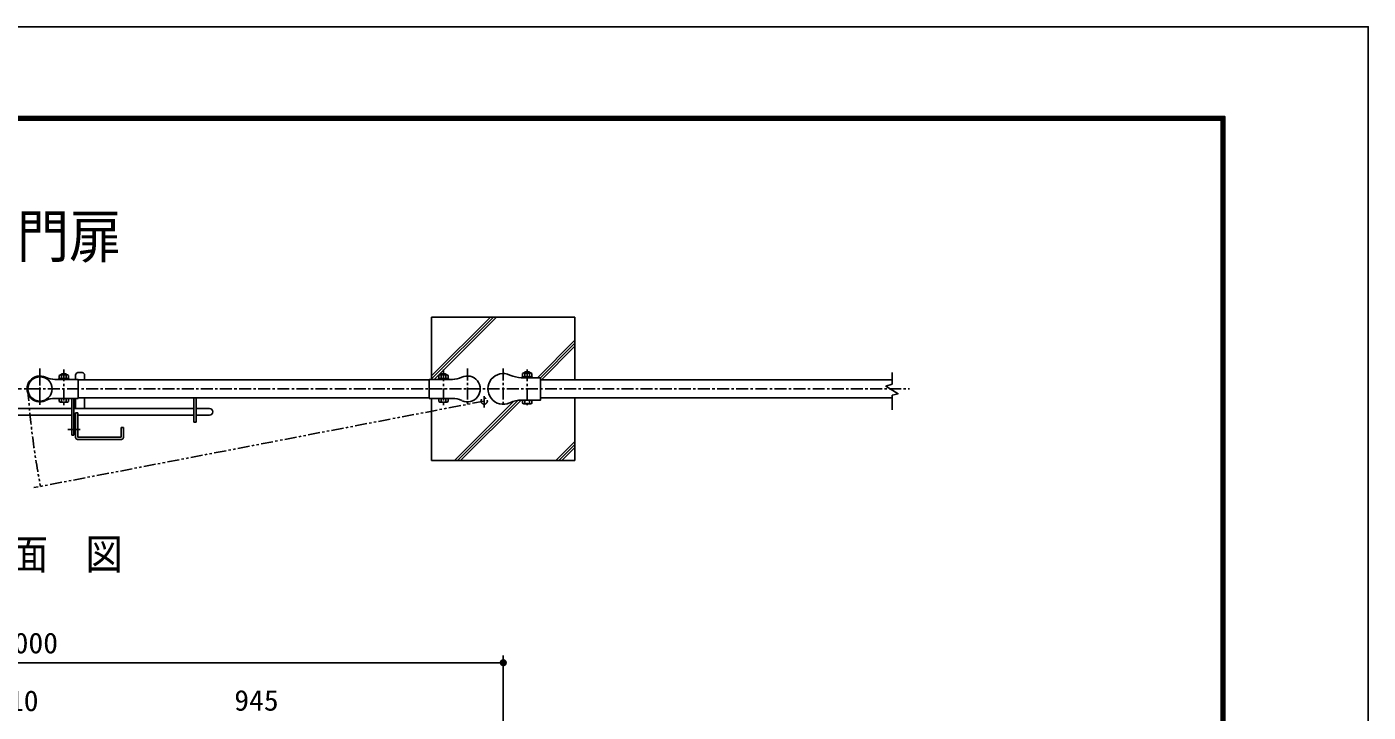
# Model space of a CAD drawing. Units: millimetres, scale not verified. Extents: x -4455 to 4455, y -3150 to 3150.
# Drawn here: x 1649 to 4455, y 1716 to 3150 of the extents above; entities that cross this region are included whole.
import ezdxf
from ezdxf.enums import TextEntityAlignment as Align

# ---------------------------------------------------------------- set-up
doc = ezdxf.new("R2010")
doc.units = ezdxf.units.MM
doc.header["$LTSCALE"] = 20
doc.header["$PDMODE"] = 32
doc.header["$PDSIZE"] = 10
doc.linetypes.add('USER1', pattern=[2, 1.25, -0.25, 0.25, -0.25])
doc.linetypes.add('USER6', pattern=[2.5, 1.25, -0.25, 0.25, -0.25, 0.25, -0.25])
for name, color, linetype, lineweight in [('0-0_BUHIN', 7, 'Continuous', 25), ('0-1_BOLT', 7, 'Continuous', 25), ('0-2_KOUZOU', 7, 'Continuous', 25), ('0-3_SUNPOU', 1, 'Continuous', 25), ('0-4_HATCH', 4, 'Continuous', 25), ('0-6_KISO', 7, 'Continuous', 25), ('0-9_1', 7, 'Continuous', 25), ('0-D_WAKU', 7, 'Continuous', 25)]:
    doc.layers.add(name, color=color, linetype=linetype, lineweight=lineweight)
doc.layers.add('0-7_DEFPOINTS', color=7, linetype='Continuous')
doc.styles.add('ＭＳ ゴシック', font='')
doc.styles.get('ＭＳ ゴシック').set_extended_font_data('MS Gothic')

# ---------------------------------------------------------------- blocks, each defined once
blk = doc.blocks.new('M1')
at = {"layer": '0-3_SUNPOU'}
blk.add_line((-5, 0), (-38.58, 0), dxfattribs=at)
for points in [[(0, 0), (-5, 0), (-4.96, 0.63)], [(0, 0), (-4.96, -0.63), (-5, 0)], [(0, 0), (-4.96, 0.63), (-4.84, 1.24)], [(0, 0), (-4.84, -1.24), (-4.96, -0.63)], [(0, 0), (-4.84, 1.24), (-4.65, 1.84)], [(0, 0), (-4.65, -1.84), (-4.84, -1.24)], [(0, 0), (-4.65, 1.84), (-4.38, 2.41)], [(0, 0), (-4.38, -2.41), (-4.65, -1.84)], [(0, 0), (-4.38, 2.41), (-4.05, 2.94)], [(0, 0), (-4.05, -2.94), (-4.38, -2.41)], [(0, 0), (-4.05, 2.94), (-3.64, 3.42)], [(0, 0), (-3.64, -3.42), (-4.05, -2.94)], [(0, 0), (-3.64, 3.42), (-3.19, 3.85)], [(0, 0), (-3.19, -3.85), (-3.64, -3.42)], [(0, 0), (-3.19, 3.85), (-2.68, 4.22)], [(0, 0), (-2.68, -4.22), (-3.19, -3.85)], [(0, 0), (-2.68, 4.22), (-2.13, 4.52)], [(0, 0), (-2.13, -4.52), (-2.68, -4.22)], [(0, 0), (-2.13, 4.52), (-1.55, 4.76)], [(0, 0), (-1.55, -4.76), (-2.13, -4.52)], [(0, 0), (-1.55, 4.76), (-0.94, 4.91)], [(0, 0), (-0.94, -4.91), (-1.55, -4.76)], [(0, 0), (-0.94, 4.91), (-0.31, 4.99)], [(0, 0), (-0.31, -4.99), (-0.94, -4.91)], [(0, 0), (-0.31, 4.99), (0.31, 4.99)], [(0, 0), (0.31, -4.99), (-0.31, -4.99)], [(0, 0), (0.31, 4.99), (0.94, 4.91)], [(0, 0), (0.94, 4.91), (1.55, 4.76)], [(0, 0), (1.55, 4.76), (2.13, 4.52)], [(0, 0), (2.13, 4.52), (2.68, 4.22)], [(0, 0), (2.68, 4.22), (3.19, 3.85)], [(0, 0), (3.19, 3.85), (3.64, 3.42)], [(0, 0), (3.64, 3.42), (4.05, 2.94)], [(0, 0), (4.05, 2.94), (4.38, 2.41)], [(0, 0), (4.38, 2.41), (4.65, 1.84)], [(0, 0), (4.65, 1.84), (4.84, 1.24)], [(0, 0), (4.84, 1.24), (4.96, 0.63)], [(0, 0), (4.96, 0.63), (5, 0)], [(0, 0), (0.94, -4.91), (0.31, -4.99)], [(0, 0), (1.55, -4.76), (0.94, -4.91)], [(0, 0), (2.13, -4.52), (1.55, -4.76)], [(0, 0), (2.68, -4.22), (2.13, -4.52)], [(0, 0), (3.19, -3.85), (2.68, -4.22)], [(0, 0), (3.64, -3.42), (3.19, -3.85)], [(0, 0), (4.05, -2.94), (3.64, -3.42)], [(0, 0), (4.38, -2.41), (4.05, -2.94)], [(0, 0), (4.65, -1.84), (4.38, -2.41)], [(0, 0), (4.84, -1.24), (4.65, -1.84)], [(0, 0), (4.96, -0.63), (4.84, -1.24)], [(0, 0), (5, 0), (4.96, -0.63)]]:
    blk.add_solid(points, dxfattribs=at)

msp = doc.modelspace()

# ---------------------------------------------------------------- linework, layer by layer
at = {"layer": '0-0_BUHIN', "color": 1, "linetype": 'USER1'}
for p, q in [((1726.29, 2433.29), (1726.29, 2356.65)), ((2520.49, 2433.29), (2520.49, 2356.65)), ((2695.64, 2433.29), (2695.64, 2356.65)), ((-187.07, 2392.38), (3495.72, 2392.38))]:
    msp.add_line(p, q, dxfattribs=at)
at = {"layer": '0-0_BUHIN'}
for p, q in [((2723.64, 2415.9), (2683.06, 2415.9)), ((1756.29, 2412.13), (1707.71, 2412.13)), ((1756.29, 2412.13), (1756.29, 2372.63)), ((2490.49, 2412.13), (2490.49, 2372.63)), ((2490.49, 2412.13), (2539.07, 2412.13)), ((1756.29, 2372.63), (1707.71, 2372.63)), ((2490.49, 2372.63), (2539.07, 2372.63))]:
    msp.add_line(p, q, dxfattribs=at)
at = {"layer": '0-0_BUHIN', "color": 1, "linetype": 'USER6'}
for p, q in [((2605.69, 2366.95), (1663.44, 2185.74)), ((2605.69, 2377.16), (2605.69, 2353.6))]:
    msp.add_line(p, q, dxfattribs=at)
at = {"layer": '0-0_BUHIN'}
msp.add_lwpolyline([(2723.64, 2415.9), (2723.64, 2368.86), (2683.06, 2368.86)], dxfattribs=at)
at = {"layer": '0-0_BUHIN', "color": 1, "linetype": 'USER6'}
msp.add_circle((2605.69, 2367.02), 6.63, dxfattribs=at)
at = {"layer": '0-0_BUHIN'}
for centre, radius, start, end in [((1676.29, 2392.38), 27, 64.66832, 294.24963), ((1708.55, 2460.53), 48.4, 244.66832, 270), ((2538.23, 2460.53), 48.4, 270, 295.33168), ((2570.49, 2392.38), 27, 245.75037, 115.33168), ((2645.64, 2392.38), 32.16, 64.66832, 294.24963), ((2684.06, 2473.54), 57.64, 244.66832, 270), ((1708.55, 2324.23), 48.4, 90, 115.33168), ((2538.23, 2324.23), 48.4, 64.66832, 90), ((2684.06, 2311.22), 57.64, 90, 115.33168)]:
    msp.add_arc(centre, radius, start, end, dxfattribs=at)
at = {"layer": '0-0_BUHIN', "color": 1, "linetype": 'USER6'}
msp.add_arc((3402.44, 2516.93), 1755.97, 184.06727, 190.7872, dxfattribs=at)
at = {"layer": '0-1_BOLT'}
for p, q in [((1715.79, 2414.13), (1715.79, 2412.13)), ((1736.79, 2414.13), (1715.79, 2414.13)), ((1718.94, 2422.13), (1716.49, 2420.71)), ((1716.49, 2420.71), (1716.49, 2414.13)), ((1733.64, 2422.13), (1718.94, 2422.13)), ((1721.29, 2420.71), (1721.29, 2414.13)), ((1731.29, 2420.71), (1731.29, 2414.13)), ((1733.64, 2422.13), (1736.09, 2420.71)), ((1733.64, 2422.13), (1736.09, 2420.71)), ((1736.09, 2420.71), (1736.09, 2414.13)), ((1736.79, 2414.13), (1736.79, 2412.13)), ((2509.99, 2414.13), (2530.99, 2414.13)), ((2513.14, 2422.13), (2510.69, 2420.71)), ((2513.14, 2422.13), (2527.84, 2422.13)), ((2515.49, 2420.71), (2515.49, 2414.13)), ((2525.49, 2420.71), (2525.49, 2414.13)), ((2527.84, 2422.13), (2530.29, 2420.71)), ((2530.99, 2414.13), (2530.99, 2412.13)), ((2685.14, 2417.9), (2685.14, 2415.9)), ((2706.14, 2417.9), (2685.14, 2417.9)), ((2706.14, 2415.9), (2685.14, 2415.9)), ((2688.29, 2425.9), (2685.84, 2424.49)), ((2685.84, 2424.49), (2685.84, 2417.9)), ((2702.99, 2425.9), (2688.29, 2425.9)), ((2690.64, 2424.49), (2690.64, 2417.9)), ((2700.64, 2424.49), (2700.64, 2417.9)), ((2702.99, 2425.9), (2705.44, 2424.49)), ((2702.99, 2425.9), (2705.44, 2424.49)), ((2705.44, 2424.49), (2705.44, 2417.9)), ((2706.14, 2417.9), (2706.14, 2415.9)), ((1736.79, 2412.13), (1715.79, 2412.13)), ((1721.29, 2372.63), (1721.29, 2372.13)), ((1721.29, 2372.63), (1721.29, 2372.13)), ((1721.29, 2366.04), (1721.29, 2372.63)), ((1731.29, 2372.63), (1731.29, 2372.13)), ((1731.29, 2372.63), (1731.29, 2372.13)), ((1731.29, 2366.04), (1731.29, 2372.63)), ((2510.69, 2366.04), (2510.69, 2372.63)), ((2513.14, 2364.63), (2510.69, 2366.04)), ((2513.14, 2364.63), (2527.84, 2364.63)), ((2515.49, 2366.04), (2515.49, 2372.63)), ((2515.49, 2372.63), (2515.49, 2372.13)), ((2515.49, 2372.63), (2515.49, 2372.13)), ((2525.49, 2366.04), (2525.49, 2372.63)), ((2525.49, 2372.63), (2525.49, 2372.13)), ((2525.49, 2372.63), (2525.49, 2372.13)), ((2527.84, 2364.63), (2530.29, 2366.04)), ((2530.29, 2366.04), (2530.29, 2372.63)), ((2690.64, 2368.86), (2690.64, 2368.36)), ((2690.64, 2368.86), (2690.64, 2368.36)), ((2690.64, 2362.27), (2690.64, 2368.86)), ((2700.64, 2368.86), (2700.64, 2368.36)), ((2700.64, 2368.86), (2700.64, 2368.36)), ((2700.64, 2362.27), (2700.64, 2368.86))]:
    msp.add_line(p, q, dxfattribs=at)
for points in [[(1733.64, 2422.13), (1718.94, 2422.13), (1716.49, 2420.71)], [(2509.99, 2414.13), (2509.99, 2412.13), (2530.99, 2412.13)], [(2513.14, 2422.13), (2510.69, 2420.71), (2510.69, 2414.13)], [(2513.14, 2422.13), (2527.84, 2422.13), (2530.29, 2420.71), (2530.29, 2414.13)], [(2702.99, 2425.9), (2688.29, 2425.9), (2685.84, 2424.49)], [(1733.64, 2364.63), (1718.94, 2364.63), (1716.49, 2366.04), (1716.49, 2372.63)], [(1733.64, 2364.63), (1736.09, 2366.04), (1736.09, 2372.63)], [(2702.99, 2360.86), (2688.29, 2360.86), (2685.84, 2362.27), (2685.84, 2368.86)], [(2702.99, 2360.86), (2705.44, 2362.27), (2705.44, 2368.86)]]:
    msp.add_lwpolyline(points, dxfattribs=at)
for centre, radius, start, end in [((1719.07, 2419.68), 2.45, 24.94299, 92.968), ((1719.07, 2419.68), 2.45, 24.94299, 92.968), ((1726.29, 2414.85), 10, 46.67952, 133.32048), ((1726.29, 2412.58), 9.54, 58.40741, 121.59259), ((1726.29, 2412.58), 9.54, 58.40741, 121.59259), ((1733.52, 2419.68), 2.45, 87.032, 155.05701), ((1733.52, 2419.68), 2.45, 87.032, 155.05701), ((2513.27, 2419.68), 2.45, 24.94299, 92.968), ((2513.27, 2419.68), 2.45, 24.94299, 92.968), ((2520.49, 2414.85), 10, 46.67952, 133.32048), ((2520.49, 2412.58), 9.54, 58.40741, 121.59259), ((2520.49, 2412.58), 9.54, 58.40741, 121.59259), ((2527.72, 2419.68), 2.45, 87.032, 155.05701), ((2527.72, 2419.68), 2.45, 87.032, 155.05701), ((2688.42, 2423.45), 2.45, 24.94299, 92.968), ((2688.42, 2423.45), 2.45, 24.94299, 92.968), ((2695.64, 2418.62), 10, 46.67952, 133.32048), ((2695.64, 2416.36), 9.54, 58.40741, 121.59259), ((2695.64, 2416.36), 9.54, 58.40741, 121.59259), ((2702.87, 2423.45), 2.45, 87.032, 155.05701), ((2702.87, 2423.45), 2.45, 87.032, 155.05701), ((1719.07, 2367.08), 2.45, 267.032, 335.05701), ((1726.29, 2374.17), 9.54, 238.40741, 301.59259), ((1733.52, 2367.08), 2.45, 204.94299, 272.968), ((2513.27, 2367.08), 2.45, 267.032, 335.05701), ((2520.49, 2374.17), 9.54, 238.40741, 301.59259), ((2527.72, 2367.08), 2.45, 204.94299, 272.968), ((2688.42, 2363.31), 2.45, 267.032, 335.05701), ((2695.64, 2370.4), 9.54, 238.40741, 301.59259), ((2702.87, 2363.31), 2.45, 204.94299, 272.968)]:
    msp.add_arc(centre, radius, start, end, dxfattribs=at)
at = {"layer": '0-2_KOUZOU', "color": 1, "linetype": 'USER1'}
for p, q in [((1676.29, 2435.14), (1676.29, 2355.85)), ((1676.29, 2359.22), (1676.29, 2424.79)), ((2570.49, 2435.14), (2570.49, 2355.85)), ((2645.64, 2435.14), (2645.64, 2355.85))]:
    msp.add_line(p, q, dxfattribs=at)
at = {"layer": '0-2_KOUZOU', "color": 3}
for p, q in [((3459.29, 2402.3), (3459.29, 2426.73)), ((3459.29, 2348.38), (3459.29, 2379.04))]:
    msp.add_line(p, q, dxfattribs=at)
at = {"layer": '0-2_KOUZOU'}
for p, q in [((1756.29, 2411.38), (2490.49, 2411.38)), ((2723.64, 2411.38), (3459.29, 2411.38)), ((1756.29, 2373.38), (2490.49, 2373.38)), ((2723.64, 2373.38), (3459.29, 2373.38))]:
    msp.add_line(p, q, dxfattribs=at)
at = {"layer": '0-2_KOUZOU', "color": 3}
msp.add_lwpolyline([(3459.29, 2402.3), (3446.27, 2397.89), (3471.63, 2382.18), (3459.29, 2379.04)], dxfattribs=at)
at = {"layer": '0-2_KOUZOU', "color": 1}
msp.add_circle((1676.29, 2392.38), 25.4, dxfattribs=at)
at = {"layer": '0-3_SUNPOU'}
for p, q in [((2645.64, 1449.51), (2645.64, 1834.44)), ((676.14, 1819.44), (2615.64, 1819.44))]:
    msp.add_line(p, q, dxfattribs=at)
at = {"layer": '0-4_HATCH'}
for p, q in [((2495.64, 2419.42), (2618.6, 2542.38)), ((2495.64, 2413.17), (2624.85, 2542.38)), ((2500.85, 2412.13), (2631.1, 2542.38)), ((2717.26, 2415.9), (2795.64, 2494.28)), ((2723.51, 2415.9), (2795.64, 2488.03)), ((2725.24, 2411.38), (2795.64, 2481.78)), ((2543.74, 2242.38), (2667.91, 2366.55)), ((2549.99, 2242.38), (2675.89, 2368.27)), ((2556.24, 2242.38), (2682.71, 2368.84)), ((2755.87, 2242.38), (2795.64, 2282.15)), ((2762.12, 2242.38), (2795.64, 2275.9)), ((2768.37, 2242.38), (2795.64, 2269.65))]:
    msp.add_line(p, q, dxfattribs=at)
at = {"layer": '0-6_KISO'}
for p, q in [((2495.64, 2412.13), (2495.64, 2542.38)), ((2495.64, 2542.38), (2795.64, 2542.38)), ((2795.64, 2411.38), (2795.64, 2542.38)), ((2495.64, 2242.38), (2495.64, 2372.63)), ((2795.64, 2242.38), (2795.64, 2373.38)), ((2495.64, 2242.38), (2795.64, 2242.38))]:
    msp.add_line(p, q, dxfattribs=at)
at = {"layer": '0-7_DEFPOINTS'}
msp.add_point((2645.64, 1819.44), dxfattribs=at)
at = {"layer": '0-9_1'}
for p, q in [((1750.79, 2421.38), (1750.79, 2412.38)), ((1755.79, 2426.38), (1764.79, 2426.38)), ((1769.79, 2421.38), (1769.79, 2411.75)), ((1742.79, 2372.38), (1742.79, 2295.38)), ((1747.29, 2372.38), (1747.29, 2295.38)), ((1750.79, 2372.38), (1750.79, 2351.38)), ((1769.79, 2373.38), (1769.79, 2351.38)), ((1998.31, 2373.75), (1998.31, 2322.88)), ((2002.81, 2373.75), (2002.81, 2322.88)), ((1554.81, 2351.38), (1742.79, 2351.38)), ((1554.81, 2337.38), (1742.79, 2337.38)), ((1747.29, 2351.38), (1998.31, 2351.38)), ((1747.29, 2337.38), (1750.79, 2337.38)), ((1750.79, 2342.38), (1750.79, 2290.76)), ((1750.79, 2342.38), (1755.29, 2342.38)), ((1755.29, 2342.38), (1755.29, 2291.76)), ((1755.29, 2337.38), (1998.31, 2337.38)), ((2002.81, 2351.38), (2030.81, 2351.38)), ((2002.81, 2337.38), (2030.81, 2337.38)), ((1760.09, 2307.76), (1734.4, 2307.76)), ((1846.29, 2311.76), (1846.29, 2291.76)), ((1850.79, 2311.76), (1846.29, 2311.76)), ((1850.79, 2311.76), (1850.79, 2290.76)), ((1998.31, 2322.88), (2002.81, 2322.88)), ((1742.79, 2295.38), (1747.29, 2295.38)), ((1846.79, 2286.76), (1754.79, 2286.76)), ((1845.79, 2291.26), (1755.79, 2291.26))]:
    msp.add_line(p, q, dxfattribs=at)
for centre, radius, start, end in [((1755.79, 2421.38), 5, 90, 180), ((1764.79, 2421.38), 5, 0, 90), ((2030.81, 2344.38), 7, 270, 90), ((1754.79, 2290.76), 4, 180, 270), ((1755.79, 2291.76), 0.5, 180, 270), ((1845.79, 2291.76), 0.5, 270, 0), ((1846.79, 2290.76), 4, 270, 0)]:
    msp.add_arc(centre, radius, start, end, dxfattribs=at)
at = {"layer": '0-D_WAKU', "color": 3}
msp.add_lwpolyline([(-4455, 3150), (4455, 3150), (4455, -3150), (-4455, -3150)], close=True, dxfattribs=at)
at = {"layer": '0-D_WAKU'}
for points in [[(-4155, 2962.5), (4155, 2962.5), (4155, -2962.5), (-4155, -2962.5)], [(-4153.13, 2960.62), (4153.12, 2960.62), (4153.12, -2960.63), (-4153.13, -2960.63)], [(-4151.25, 2958.75), (4151.25, 2958.75), (4151.25, -2958.75), (-4151.25, -2958.75)], [(-4149.38, 2956.87), (4149.37, 2956.87), (4149.37, -2956.88), (-4149.38, -2956.88)], [(-4147.5, 2955), (4147.5, 2955), (4147.5, -2955), (-4147.5, -2955)]]:
    msp.add_lwpolyline(points, close=True, dxfattribs=at)

# ---------------------------------------------------------------- block references
at = {"layer": '0-3_SUNPOU', "xscale": 1.5, "yscale": 1.5}
msp.add_blockref('M1', (2645.64, 1819.44), dxfattribs=at)

# ---------------------------------------------------------------- texts
at = {"layer": '0-3_SUNPOU', "color": 3, "style": 'ＭＳ ゴシック', "width": 1.05}
for s, p in [('2000', (1590.39, 1826.11)), ('10', (1611.49, 1705.23)), ('945', (2082.89, 1706.11))]:
    msp.add_text(s, height=43.3, dxfattribs=at).set_placement(p, align=Align.BOTTOM_LEFT)
at = {"layer": '0-9_1', "color": 4, "style": 'ＭＳ ゴシック', "width": 0.9}
for s, height, p in [('両開門扉', 89.14, (1408.92, 2640.59)), ('平\u3000面\u3000図', 63.67, (1458.99, 1995.8))]:
    msp.add_text(s, height=height, dxfattribs=at).set_placement(p, align=Align.BOTTOM_LEFT)

doc.saveas('drawing.dxf')
